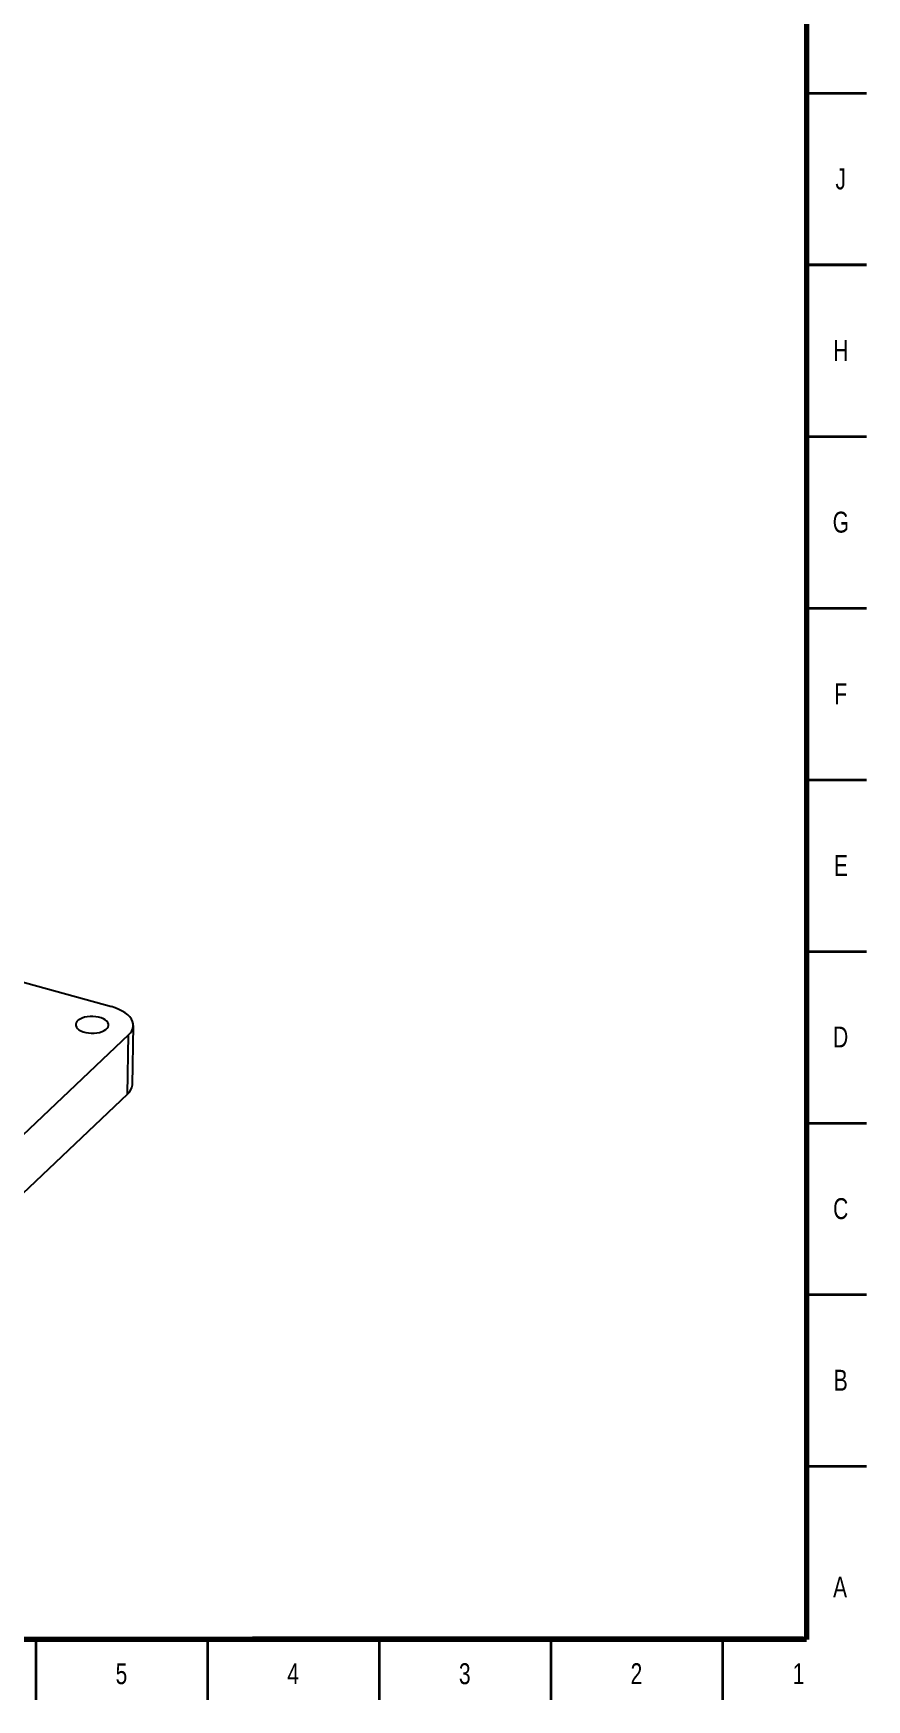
# Model space of a CAD drawing. Header units: millimetres. Extents: x -48 to 1187, y 2 to 839.
# Drawn here: x 943.8 to 1186.5, y 2.5 to 488 of the extents above; entities that cross this region are included whole.
import ezdxf

# ---------------------------------------------------------------- set-up
doc = ezdxf.new("R2010")
doc.units = ezdxf.units.MM
doc.styles.add('SLDTEXTSTYLE0', font='TXT', dxfattribs={"width": 0.75})

msp = doc.modelspace()

# ---------------------------------------------------------------- linework, layer by layer
at = {"color": 7, "linetype": 'Continuous', "lineweight": 70}
for p, q in [((1169, 821), (1169, 20)), ((1169, 20), (20, 20))]:
    msp.add_line(p, q, dxfattribs=at)
at = {"color": 7, "linetype": 'Continuous', "lineweight": 35}
for p, q in [((1169, 470.5), (1186.5, 470.5)), ((1186.501, 420.5), (1168.999, 420.5)), ((1169, 420.5), (1186.5, 420.5)), ((1169, 370.5), (1186.5, 370.5)), ((1169, 320.5), (1186.5, 320.5)), ((1169, 270.5), (1186.5, 270.5)), ((1169, 220.5), (1186.5, 220.5)), ((1169, 170.5), (1186.5, 170.5)), ((1169, 120.5), (1186.5, 120.5)), ((1169, 70.5), (1186.5, 70.5)), ((944.5, 20), (944.5, 2.5)), ((994.5, 20), (994.5, 2.5)), ((1044.5, 20), (1044.5, 2.5)), ((1094.5, 20), (1094.5, 2.5)), ((1144.5, 20), (1144.5, 2.5))]:
    msp.add_line(p, q, dxfattribs=at)
at = {"color": 7, "linetype": 'Continuous', "lineweight": 25}
for p, q in [((939.428232, 211.965368), (966.504876, 204.410971)), ((971.519213, 196.14739), (926.732125, 153.726387)), ((971.239388, 178.898001), (971.519213, 196.14739)), ((972.625086, 181.664314), (972.904911, 198.913703)), ((971.239388, 178.898001), (926.4523, 136.476998))]:
    msp.add_line(p, q, dxfattribs=at)
at = {"color": 7, "linetype": 'Continuous', "lineweight": 18}
for p, q in [((1169.161529, 84.45293), (1169.161529, 20.45293)), ((1167.97787, 20.678054), (1007.658891, 20.678054))]:
    msp.add_line(p, q, dxfattribs=at)
at = {"color": 7, "linetype": 'Continuous', "lineweight": 25, "flags": 128}
for points in [[(971.519213, 196.14739), (972.079303, 196.759714), (972.498888, 197.401573), (972.772692, 198.064895), (972.897271, 198.74134), (972.87106, 199.4224), (972.694387, 200.09951), (972.369475, 200.764156), (971.900409, 201.407979), (971.293088, 202.022883), (970.555149, 202.601135), (969.695873, 203.135463), (968.726066, 203.619148), (967.657922, 204.046107), (966.504876, 204.410971)], [(957.074553, 197.692242), (957.634602, 197.370992), (958.294065, 197.102531), (959.032906, 196.895016), (959.828674, 196.754751), (960.657191, 196.685999), (961.493283, 196.690849), (962.311546, 196.769154), (963.087116, 196.918533), (963.79643, 197.134449), (964.417934, 197.410341), (964.932745, 197.737825), (965.32522, 198.106952), (965.583434, 198.506506), (965.699541, 198.924347), (965.670014, 199.347778), (965.49575, 199.763935), (965.182043, 200.160171), (964.738426, 200.524448), (964.178378, 200.845698), (963.518915, 201.114159), (962.780074, 201.321675), (961.984306, 201.461939), (961.155789, 201.530691), (960.319697, 201.525841), (959.501434, 201.447537), (958.725863, 201.298157), (958.01655, 201.082241), (957.395046, 200.80635), (956.880235, 200.478865), (956.48776, 200.109738), (956.229546, 199.710184), (956.113439, 199.292343), (956.142966, 198.868912), (956.31723, 198.452756), (956.630936, 198.056519), (957.074553, 197.692242)]]:
    msp.add_lwpolyline(points, dxfattribs=at)
at = {"color": 7, "linetype": 'Continuous', "lineweight": 25}
msp.add_arc((968.703246, 181.898621), 3.928834, 310.20470249, 356.58098486, dxfattribs=at)

# ---------------------------------------------------------------- texts
at = {"color": 7, "linetype": 'Continuous', "lineweight": 0, "char_height": 6.096, "attachment_point": 2, "style": 'SLDTEXTSTYLE0'}
for s, insert in [('J', (1178.944967, 448.61369)), ('H', (1178.985183, 398.61369)), ('G', (1178.98095, 348.61369)), ('F', (1178.9365, 298.61369)), ('E', (1179.010583, 248.61369)), ('D', (1178.93015, 198.61369)), ('C', (1178.9365, 148.61369)), ('B', (1178.953433, 98.61369)), ('A', (1178.756583, 38.36369)), ('5', (969.438617, 13.11369)), ('4', (1019.438617, 13.11369)), ('3', (1069.438617, 13.11369)), ('2', (1119.438617, 13.11369)), ('1', (1166.688617, 13.11369))]:
    msp.add_mtext(s, dxfattribs=dict(at, insert=insert))

doc.saveas('drawing.dxf')
